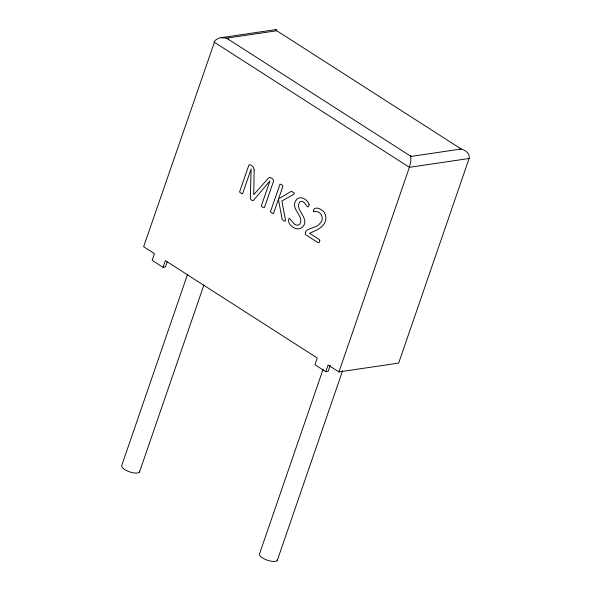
<?xml version="1.0" encoding="UTF-8"?>
<svg xmlns="http://www.w3.org/2000/svg" width="591" height="591" viewBox="0 0 591 591"><rect width="100%" height="100%" fill="white"/><g stroke="black" fill="none" stroke-linecap="round" stroke-linejoin="round"><path stroke-width="0.89" d="M221.189 37.676L226.597 38.164L411.055 156.43L461.224 149.006L276.773 30.747L276.137 29.55L221.189 37.676L218.707 38.171L215.035 40.461L143.635 246.698L154.487 253.657L152.175 260.365L163.027 267.317L165.34 260.609L317.241 358.006L314.937 364.713L325.781 371.673L328.094 364.965L338.946 371.924L398.666 363.088L469.121 158.491C470.377 152.958 464.157 149.235 459.414 148.681M167.15 261.939L165.414 266.969L163.027 267.317M187.399 274.793L121.79 465.346A9.486 3.369 19 0 0 130.042 472.017A9.486 3.369 19 0 0 139.668 471.123M139.506 471.995L203.925 284.921M323.107 369.235L259.589 553.701A9.486 3.369 19 0 0 267.841 560.371A9.486 3.369 19 0 0 277.467 559.47M330.192 365.445L328.175 371.318L325.781 371.673M338.946 371.924L409.393 167.319L410.834 161.35L410.811 155.573M277.312 560.342L342.617 370.668M275.635 29.749L276.137 29.55M276.773 30.747L226.597 38.164L228.311 38.792M469.121 158.491L409.393 167.319L214.09 42.101M254.16 169.986L253.738 194.69L269.134 177.411C271.099 177.581 274.209 179.184 273.397 181.6L264.45 207.589L263.438 207.722L261.554 206.355L261.414 205.638L269.888 181.031L253.288 200.563L251.603 200.201L250.318 198.657L251.116 168.989L242.642 193.604L241.616 193.73L239.562 192.001L248.922 164.948L250.414 164.778L253.236 166.751L254.16 169.986M309.1 204.449C308.177 211.497 305.288 201.117 301.765 201.398L300.309 201.494C292.937 209.184 311.294 218.655 302.311 227.195C297.288 232.352 285.881 224.543 289.139 218.219C291.814 219.882 293.653 226.102 298.381 225.09L299.8 224.196C304.697 216.07 289.989 209.074 295.936 200.452C299.378 194.557 307.623 199.381 309.1 204.449M319.797 240.352L319.288 242.317L318.35 242.835L305.724 234.738C302.865 227.779 316.953 228.651 319.65 223.73C325.501 219.002 320.787 209.768 313.585 211.711L313.385 211.475C313.333 204.671 323.602 209.546 324.851 213.55A7.306 5.637 81.6 0 1 325.892 218.16C325.589 226.87 316.288 230.394 309.485 233.26L319.428 239.636L319.797 240.352M270.523 211.482L271.099 212.634L273.389 213.676L278.427 199.3L282.151 219.416L283.636 220.739L285.276 221.27L285.409 219.608L281.863 200.97L293.299 194.624L294.311 193.619L294.192 192.932L291.348 191.321L278.575 198.864L282.904 186.305L282.335 185.16L280.038 184.096L270.523 211.482"/></g></svg>
